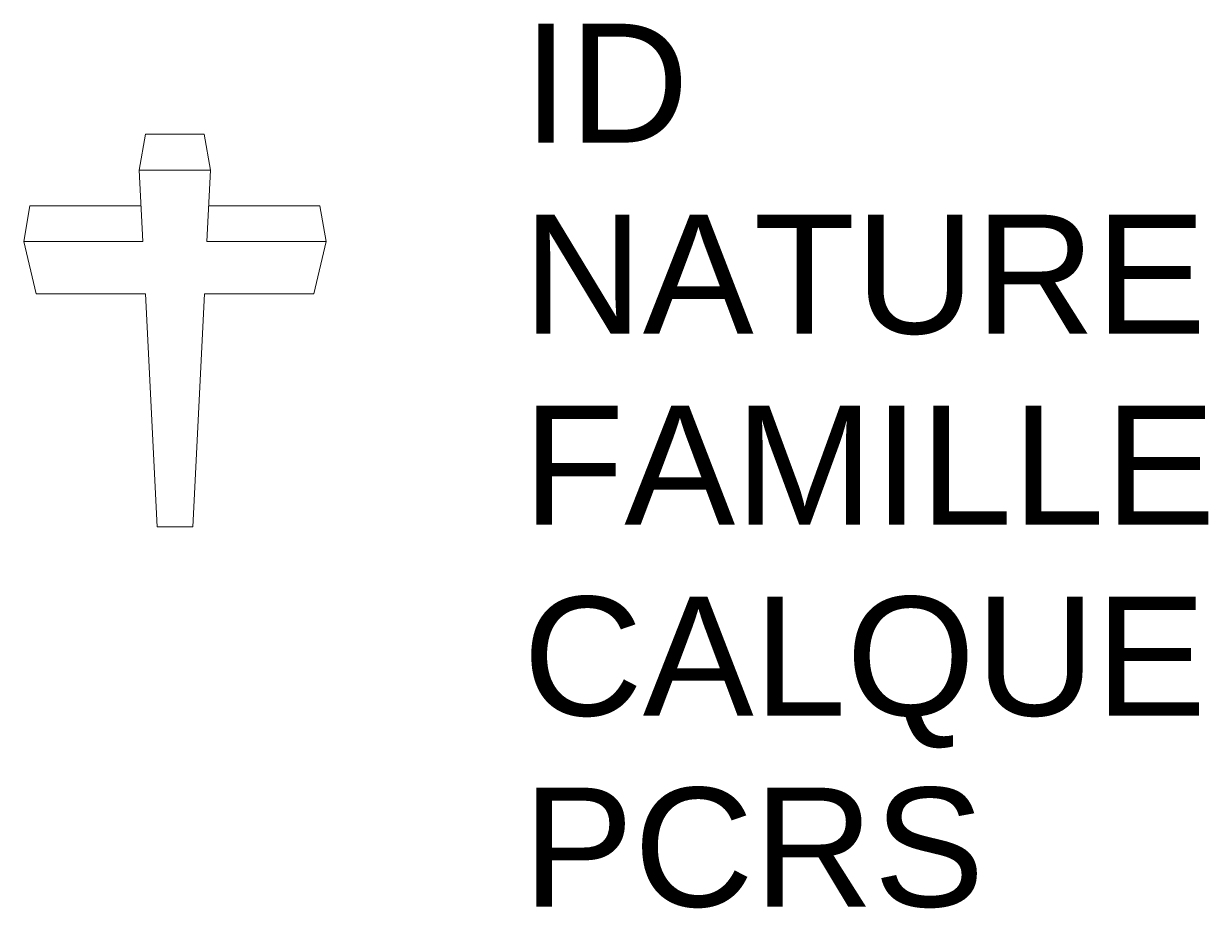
# Model space of a CAD drawing. Header units: metres. Extents: x -0.25 to 1.74, y -0.64 to 0.85.
import ezdxf

# ---------------------------------------------------------------- set-up
doc = ezdxf.new("R2010")
doc.units = ezdxf.units.M
doc.linetypes.add('Socle_Continu', pattern=[2.5, 2.5, 0])
doc.layers.add('BATIM_SCS', color=7, linetype='Socle_Continu', lineweight=13, true_color=0xdf7fff)
doc.styles.get("Standard").update_dxf_attribs({"font": 'arial.ttf'})

msp = doc.modelspace()

# ---------------------------------------------------------------- linework, layer by layer
at = {"layer": 'BATIM_SCS', "linetype": 'Socle_Continu'}
for p, q in [((-0.06, 0.6), (-0.0495, 0.66)), ((-0.0495, 0.66), (0.0495, 0.66)), ((0.06, 0.6), (0.0495, 0.66)), ((-0.054, 0.48), (-0.06, 0.6)), ((-0.06, 0.6), (0.06, 0.6)), ((0.054, 0.48), (0.06, 0.6)), ((-0.2541, 0.48), (-0.2436, 0.54)), ((-0.2436, 0.54), (-0.057, 0.54)), ((0.0574, 0.54), (0.2436, 0.54)), ((0.2541, 0.48), (0.2436, 0.54)), ((-0.2541, 0.48), (-0.054, 0.48)), ((-0.2541, 0.48), (-0.2334, 0.3919)), ((0.054, 0.48), (0.2541, 0.48)), ((0.2541, 0.48), (0.2334, 0.3919)), ((-0.2334, 0.3919), (-0.0496, 0.3919)), ((-0.03, 0), (-0.0496, 0.3919)), ((0.03, 0), (0.0496, 0.3919)), ((0.0496, 0.3919), (0.2334, 0.3919)), ((-0.03, 0), (0.03, 0))]:
    msp.add_line(p, q, dxfattribs=at)

# ---------------------------------------------------------------- texts
at = {"layer": 'BATIM_SCS', "linetype": 'Socle_Continu', "flags": 9}
for tag, p, s in [('ID', (0.585, 0.6461), 'RP_2727'), ('NATURE', (0.585, 0.3248), 'Croix'), ('FAMILLE', (0.585, 0.0036), 'Bâti'), ('CALQUE', (0.585, -0.3177), 'BATIM_SCS'), ('PCRS', (0.585, -0.639), 'HabillageSymbole')]:
    msp.add_attdef(tag, p, s, height=0.2, dxfattribs=at)

doc.saveas('drawing.dxf')
